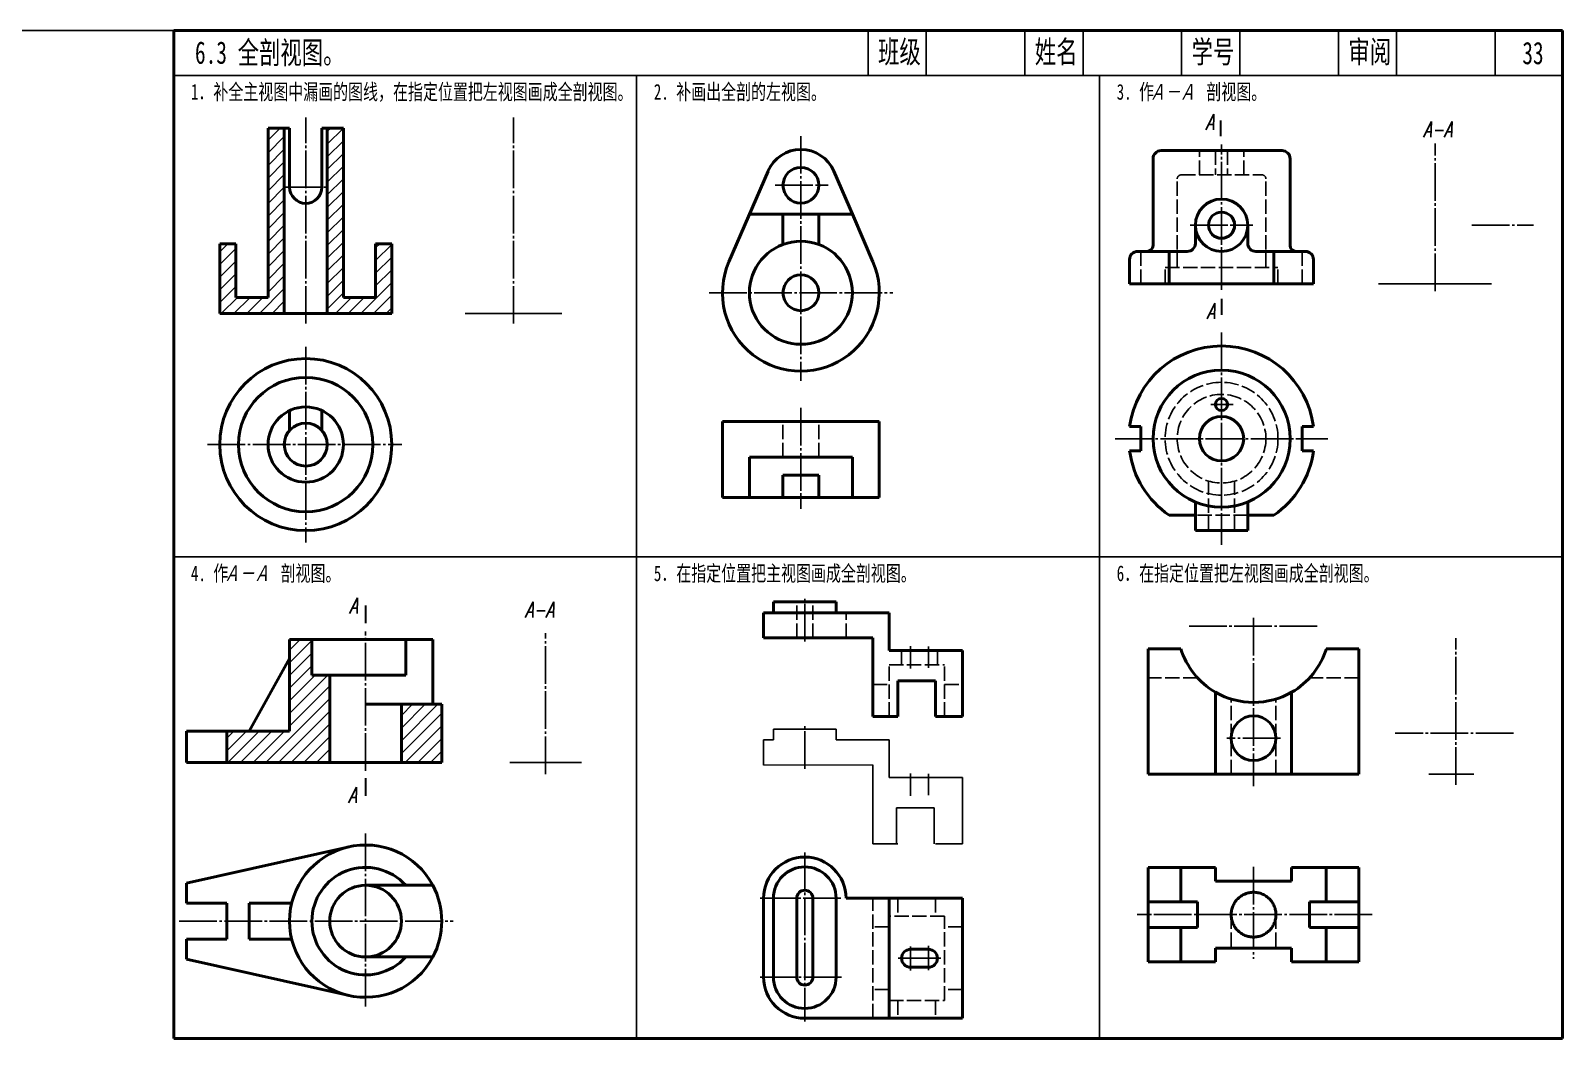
# Model space of a CAD drawing. Header units: millimetres. Extents: x -334 to 3025, y 133 to 867.
# Drawn here: x 331.4 to 673.4, y 641.9 to 866.9 of the extents above; entities that cross this region are included whole.
import ezdxf

# ---------------------------------------------------------------- set-up
doc = ezdxf.new("R2010")
doc.units = ezdxf.units.MM
doc.header["$LTSCALE"] = 0.8
doc.linetypes.add('myCENTER', pattern=[18, 15, -1, 1, -1])
doc.linetypes.add('myHIDDEN', pattern=[5, 4, -1])
for name, color, linetype, lineweight in [('中心线', 7, 'myCENTER', 25), ('剖面线', 7, 'Continuous', 25), ('尺寸', 7, 'Continuous', 25), ('文字', 7, 'Continuous', 25), ('标注', 7, 'Continuous', 25), ('标题文字', 7, 'Continuous', 25), ('粗实线', 7, 'Continuous', 50), ('细实线', 7, 'Continuous', 25), ('虚线', 7, 'myHIDDEN', 25)]:
    doc.layers.add(name, color=color, linetype=linetype, lineweight=lineweight)
doc.styles.add('字母标注-2.5号', font='txt.shx', dxfattribs={"width": 0.7, "oblique": 15, "height": 2.5})
doc.styles.add('标题字母', font='', dxfattribs={"width": 0.7, "oblique": 15, "height": 5})
doc.styles.add('标题汉字1-5号', font='SimSun.ttf', dxfattribs={"width": 0.7, "height": 5})
doc.styles.add('标题汉字2-3.5号', font='SimSun.ttf', dxfattribs={"width": 0.7, "height": 3.5})
doc.styles.get('标题字母').set_extended_font_data('FZFangSong-Z02')

msp = doc.modelspace()

# ---------------------------------------------------------------- hatches: boundary and pattern name
at = {"layer": '剖面线'}
h = msp.add_hatch(dxfattribs=at)
h.set_pattern_fill('_USER', color=256, scale=2, angle=45, style=0, pattern_type=0)
h.set_pattern_definition([(45, (141.6032, 393.1778), (-1.4142136, 1.4142136), [])])
h.paths.add_polyline_path([(373.63, 803.75), (388.03, 803.75), (388.03, 845.15), (384.43, 845.15), (384.43, 807.35), (377.23, 807.35), (377.23, 819.35), (373.63, 819.35)])
h.paths.add_polyline_path([(401.23, 845.15), (397.63, 845.15), (397.63, 803.75), (412.03, 803.75), (412.03, 819.35), (408.43, 819.35), (408.43, 807.35), (401.23, 807.35)])
h = msp.add_hatch(dxfattribs=at)
h.set_pattern_fill('_USER', color=256, scale=2, angle=45, style=0, pattern_type=0)
h.set_pattern_definition([(45, (0, 285.6778), (-1.4142136, 1.4142136), [])])
h.paths.add_polyline_path([(398.2, 723.01), (394.2, 723.01), (394.2, 731.01), (389.2, 731.01), (389.2, 710.51), (380.2, 710.51), (375.2, 710.51), (375.2, 703.51), (398.2, 703.51)])
h.paths.add_polyline_path([(414.2, 703.51), (423.2, 703.51), (423.2, 716.51), (414.2, 716.51)])

# ---------------------------------------------------------------- linework, layer by layer
for p, q in [((466.7, 641.92), (466.7, 856.92)), ((570.03, 641.92), (570.03, 856.92)), ((363.36, 749.42), (673.36, 749.42))]:
    msp.add_line(p, q)
at = {"layer": '中心线', "ltscale": 0.7}
for p, q in [((392.83, 801.5), (392.83, 847.49)), ((439.2, 801.5), (439.2, 847.49)), ((503.37, 843.39), (503.37, 788.74)), ((597.28, 809.05), (597.28, 841.46)), ((644.94, 808.77), (644.94, 841.73)), ((387.9, 831.95), (397.71, 831.95)), ((497.64, 832.39), (509.44, 832.39)), ((590.25, 823.47), (604.27, 823.47)), ((653.18, 823.47), (666.93, 823.47)), ((482.87, 808.39), (523.87, 808.39)), ((597.28, 799.52), (597.28, 752.09)), ((392.83, 796.33), (392.83, 752.61)), ((599.87, 783.46), (594.92, 783.46)), ((503.37, 782.67), (503.37, 760.13)), ((370.91, 774.5), (414.31, 774.5)), ((573.55, 775.81), (620.98, 775.81)), ((504.24, 730.52), (504.24, 740.12)), ((604.43, 735.8), (604.43, 698.21)), ((406.2, 701.66), (406.2, 732.74)), ((446.39, 700.94), (446.39, 732.38)), ((590.05, 733.93), (619.01, 733.93)), ((527.84, 724.53), (527.84, 729.49)), ((531.84, 724.63), (531.84, 729.38)), ((649.59, 698.53), (649.59, 731.3)), ((504.24, 702.09), (504.24, 711.69)), ((610.43, 708.93), (598.48, 708.93)), ((662.44, 710.06), (636.06, 710.06)), ((527.84, 696.1), (527.84, 701.06)), ((531.84, 696.2), (531.84, 700.95)), ((406.2, 687.65), (406.2, 648.62)), ((504.24, 683.44), (504.24, 645.65)), ((604.43, 680.21), (604.43, 659.65)), ((512.28, 673.2), (494.27, 673.2)), ((364.6, 668.09), (425.75, 668.09)), ((630.91, 669.54), (578.47, 669.54)), ((527.84, 662.44), (527.84, 657.04)), ((531.84, 657.16), (531.84, 662.56)), ((534.62, 659.8), (525.01, 659.8)), ((512.4, 655.6), (494.27, 655.6))]:
    msp.add_line(p, q, dxfattribs=at)
at = {"layer": '尺寸'}
msp.add_line((-23.54, 866.92), (406.26, 866.92), dxfattribs=at)
at = {"layer": '文字'}
for points in [[(406.2, 734.61, 0.5, 0.5, 0), (406.2, 738.61, 0, 0, 0), (409.2, 738.61, 0.8, 0, 0), (412.7, 738.61, 0, 0, 0)], [(406.2, 700.06, 0.5, 0.5, 0), (406.2, 696.06, 0, 0, 0), (409.2, 696.06, 0.8, 0, 0), (412.7, 696.06, 0, 0, 0)]]:
    msp.add_lwpolyline(points, format="xyseb", dxfattribs=at)
at = {"layer": '标注'}
for points in [[(597.1, 843.32, 0.45, 0.45, 0), (597.1, 846.92, 0, 0, 0), (599.8, 846.92, 0.72, 0, 0), (602.95, 846.92, 0, 0, 0)], [(597.28, 807.06, 0.45, 0.45, 0), (597.28, 803.46, 0, 0, 0), (599.98, 803.46, 0.72, 0, 0), (603.13, 803.46, 0, 0, 0)]]:
    msp.add_lwpolyline(points, format="xyseb", dxfattribs=at)
at = {"layer": '粗实线'}
for p, q in [((363.36, 866.92), (363.36, 641.92)), ((673.36, 866.92), (363.36, 866.92)), ((673.36, 641.92), (673.36, 866.92)), ((384.43, 807.35), (384.43, 845.15)), ((384.43, 845.15), (389.23, 845.15)), ((388.03, 803.75), (388.03, 845.15)), ((389.23, 831.95), (389.23, 845.15)), ((396.43, 831.95), (396.43, 845.15)), ((396.43, 845.15), (401.23, 845.15)), ((397.63, 803.75), (397.63, 845.15)), ((401.23, 807.35), (401.23, 845.15)), ((373.63, 819.35), (377.23, 819.35)), ((373.63, 803.75), (373.63, 819.35)), ((377.23, 807.35), (377.23, 819.35)), ((408.43, 807.35), (408.43, 819.35)), ((408.43, 819.35), (412.03, 819.35)), ((412.03, 803.75), (412.03, 819.35)), ((377.23, 807.35), (384.43, 807.35)), ((401.23, 807.35), (408.43, 807.35)), ((373.63, 803.75), (412.03, 803.75)), ((389.23, 782.09), (389.23, 777.68)), ((396.43, 782.09), (396.43, 777.68)), ((487.3, 779.67), (485.87, 779.67)), ((485.87, 779.67), (485.87, 762.67)), ((496.03, 779.67), (487.3, 779.67)), ((510.72, 779.67), (496.03, 779.67)), ((519.44, 779.67), (510.72, 779.67)), ((520.87, 779.67), (519.44, 779.67)), ((520.87, 779.67), (520.87, 762.67)), ((576.75, 778.51), (579.28, 778.51)), ((579.28, 778.51), (579.28, 773.11)), ((615.28, 773.11), (615.28, 778.51)), ((615.28, 778.51), (617.8, 778.51)), ((579.28, 773.11), (576.75, 773.11)), ((617.8, 773.11), (615.28, 773.11)), ((491.87, 771.67), (496.03, 771.67)), ((491.87, 771.67), (491.87, 762.67)), ((496.03, 771.67), (510.72, 771.67)), ((510.72, 771.67), (514.87, 771.67)), ((514.87, 771.67), (514.87, 762.67)), ((499.37, 762.67), (499.37, 767.67)), ((499.37, 767.67), (507.37, 767.67)), ((507.37, 767.67), (507.37, 762.67)), ((485.87, 762.67), (487.3, 762.67)), ((487.3, 762.67), (491.64, 762.67)), ((499.37, 762.67), (491.64, 762.67)), ((507.37, 762.67), (499.37, 762.67)), ((515.1, 762.67), (507.37, 762.67)), ((515.1, 762.67), (519.44, 762.67)), ((519.44, 762.67), (520.87, 762.67)), ((591.43, 761.67), (591.43, 761.59)), ((591.63, 761.59), (591.43, 761.59)), ((591.43, 761.59), (591.43, 758.71)), ((603.13, 761.59), (602.92, 761.59)), ((603.13, 761.59), (603.13, 761.67)), ((603.13, 758.71), (603.13, 761.59)), ((591.43, 758.71), (585.61, 758.71)), ((591.43, 758.71), (591.43, 755.29)), ((608.94, 758.71), (603.13, 758.71)), ((603.13, 758.71), (603.13, 755.29)), ((603.13, 755.29), (591.43, 755.29)), ((497.24, 739.35), (511.24, 739.35)), ((497.24, 736.95), (497.24, 739.35)), ((511.24, 736.95), (511.24, 739.35)), ((495.04, 731.35), (495.04, 736.95)), ((495.04, 736.95), (523.04, 736.95)), ((523.04, 728.55), (523.04, 736.95)), ((495.04, 731.35), (519.44, 731.35)), ((519.44, 713.75), (519.44, 731.35)), ((523.04, 728.55), (539.44, 728.55)), ((539.44, 713.75), (539.44, 728.55)), ((525.04, 721.75), (533.44, 721.75)), ((525.04, 713.75), (525.04, 721.75)), ((533.44, 713.75), (533.44, 721.75)), ((519.44, 713.75), (525.04, 713.75)), ((533.44, 713.75), (539.44, 713.75)), ((366.2, 676.59), (402.5, 684.68)), ((580.93, 680.04), (580.93, 672.44)), ((588.18, 680.04), (580.93, 680.04)), ((588.18, 672.44), (588.18, 680.04)), ((588.18, 680.04), (595.93, 680.04)), ((595.93, 677.04), (595.93, 680.04)), ((612.93, 680.04), (612.93, 677.04)), ((612.93, 680.04), (620.67, 680.04)), ((627.93, 680.04), (620.67, 680.04)), ((620.67, 680.04), (620.67, 672.44)), ((627.93, 672.44), (627.93, 680.04)), ((366.2, 672.09), (366.2, 676.59)), ((415.14, 676.09), (406.2, 676.09)), ((415.14, 676.09), (421.2, 676.09)), ((612.93, 677.04), (595.93, 677.04)), ((366.2, 672.09), (375.2, 672.09)), ((375.2, 672.09), (375.2, 664.09)), ((380.2, 664.09), (380.2, 672.09)), ((389.67, 672.09), (380.2, 672.09)), ((495.04, 673.2), (495.04, 655.6)), ((497.24, 673.2), (497.24, 655.6)), ((502.44, 673.2), (502.44, 655.6)), ((506.04, 673.2), (506.04, 655.6)), ((511.24, 673.2), (511.24, 655.6)), ((539.44, 673.2), (513.44, 673.2)), ((523.04, 646.4), (523.04, 673.2)), ((539.44, 646.4), (539.44, 673.2)), ((580.93, 672.44), (588.18, 672.44)), ((580.93, 666.64), (580.93, 672.44)), ((588.18, 672.44), (591.91, 672.44)), ((591.91, 672.44), (591.91, 666.64)), ((616.95, 672.44), (620.67, 672.44)), ((616.95, 666.64), (616.95, 672.44)), ((620.67, 672.44), (627.93, 672.44)), ((627.93, 672.44), (627.93, 666.64)), ((366.2, 659.59), (366.2, 664.09)), ((375.2, 664.09), (366.2, 664.09)), ((380.2, 664.09), (389.67, 664.09)), ((580.93, 666.64), (580.93, 659.04)), ((588.18, 666.64), (580.93, 666.64)), ((588.18, 659.04), (588.18, 666.64)), ((591.91, 666.64), (588.18, 666.64)), ((620.67, 666.64), (616.95, 666.64)), ((620.67, 666.64), (620.67, 659.04)), ((627.93, 666.64), (620.67, 666.64)), ((627.93, 659.04), (627.93, 666.64)), ((406.2, 660.09), (415.14, 660.09)), ((421.2, 660.09), (415.14, 660.09)), ((531.84, 661.8), (527.84, 661.8)), ((595.93, 662.04), (612.93, 662.04)), ((595.93, 659.04), (595.93, 662.04)), ((612.93, 662.04), (612.93, 659.04)), ((402.5, 651.49), (366.2, 659.59)), ((527.84, 657.8), (531.84, 657.8)), ((580.93, 659.04), (588.18, 659.04)), ((595.93, 659.04), (588.18, 659.04)), ((620.67, 659.04), (612.93, 659.04)), ((620.67, 659.04), (627.93, 659.04)), ((504.24, 646.4), (539.44, 646.4)), ((363.36, 641.92), (673.36, 641.92))]:
    msp.add_line(p, q, dxfattribs=at)
at = {"layer": '粗实线', "extrusion": (0, 1, 2.22045e-16)}
for p, q in [((581.98, 818.97), (581.98, 838.32)), ((583.78, 840.12), (610.78, 840.12)), ((612.58, 818.97), (612.58, 838.32)), ((591.43, 823.47), (591.43, 819.42)), ((603.13, 823.47), (603.13, 819.42)), ((578.55, 817.62), (580.63, 817.62)), ((589.63, 817.62), (580.63, 817.62)), ((585.61, 817.62), (585.61, 810.42)), ((613.93, 817.62), (604.93, 817.62)), ((608.94, 810.42), (608.94, 817.62)), ((613.93, 817.62), (616, 817.62)), ((576.75, 815.82), (576.75, 810.42)), ((617.8, 810.42), (617.8, 815.82)), ((585.61, 810.42), (576.75, 810.42)), ((585.61, 810.42), (608.94, 810.42)), ((617.8, 810.42), (608.94, 810.42)), ((389.2, 731.01), (389.2, 710.51)), ((394.2, 731.01), (389.2, 731.01)), ((394.2, 731.01), (415.14, 731.01)), ((394.2, 723.01), (394.2, 731.01)), ((415.14, 731.01), (415.14, 723.01)), ((415.14, 731.01), (421.2, 731.01)), ((421.2, 731.01), (421.2, 716.51)), ((389.2, 726.71), (380.2, 710.51)), ((398.2, 723.01), (394.2, 723.01)), ((406.2, 723.01), (398.2, 723.01)), ((398.2, 703.51), (398.2, 723.01)), ((415.14, 723.01), (406.2, 723.01)), ((406.2, 716.51), (414.2, 716.51)), ((414.2, 716.51), (414.2, 703.51)), ((423.2, 716.51), (414.2, 716.51)), ((423.2, 703.51), (423.2, 716.51)), ((366.2, 703.51), (366.2, 710.51)), ((366.2, 710.51), (375.2, 710.51)), ((375.2, 710.51), (375.2, 703.51)), ((380.2, 710.51), (375.2, 710.51)), ((380.2, 710.51), (389.2, 710.51)), ((375.2, 703.51), (366.2, 703.51)), ((375.2, 703.51), (398.2, 703.51)), ((414.2, 703.51), (398.2, 703.51)), ((414.2, 703.51), (423.2, 703.51))]:
    msp.add_line(p, q, dxfattribs=at)
at = {"layer": '粗实线', "extrusion": (0, 1, 0)}
for p, q in [((491.64, 825.39), (496.03, 835.55)), ((510.72, 835.55), (515.1, 825.39)), ((487.3, 815.32), (491.64, 825.39)), ((499.14, 825.92), (491.87, 825.92)), ((499.14, 825.92), (507.14, 825.92)), ((499.37, 819.17), (499.37, 825.92)), ((514.87, 825.92), (507.14, 825.92)), ((507.37, 825.92), (507.37, 819.17)), ((515.1, 825.39), (519.44, 815.32)), ((580.93, 728.93), (580.93, 700.93)), ((580.93, 728.93), (588.18, 728.93)), ((620.67, 728.93), (627.93, 728.93)), ((627.93, 728.93), (627.93, 700.93)), ((595.93, 700.93), (595.93, 719.2)), ((612.93, 719.2), (612.93, 700.93)), ((595.93, 700.93), (580.93, 700.93)), ((612.93, 700.93), (595.93, 700.93)), ((627.93, 700.93), (612.93, 700.93))]:
    msp.add_line(p, q, dxfattribs=at)
at = {"layer": '粗实线'}
for centre, radius in [((503.37, 832.39), 4), ((597.28, 823.47), 5.85), ((597.28, 823.47), 2.92), ((503.37, 808.39), 4), ((392.83, 774.5), 19.2), ((597.28, 775.81), 15.3), ((392.83, 774.5), 15), ((597.28, 783.46), 1.35), ((392.83, 774.5), 8.4), ((597.28, 775.81), 4.95), ((392.83, 774.5), 4.8), ((604.43, 708.93), 5)]:
    msp.add_circle(centre, radius, dxfattribs=at)
for centre, radius, start, end in [((503.37, 832.39), 8, 23.318, 156.682), ((583.78, 838.32), 1.8, 90, 180), ((610.78, 838.32), 1.8, 0, 90), ((392.83, 831.95), 3.6, 180, 0), ((503.37, 808.39), 11.5, 110.3544, 69.6456), ((503.37, 808.39), 11.5, 69.6456, 110.3544), ((578.55, 815.82), 1.8, 90, 180), ((580.63, 818.97), 1.35, 270, 0), ((589.63, 819.42), 1.8, 270, 0), ((604.93, 819.42), 1.8, 180, 270), ((613.93, 818.97), 1.35, 180, 270), ((616, 815.82), 1.8, 0, 90), ((503.37, 808.39), 17.5, 156.682, 23.318), ((597.28, 775.81), 20.7, 7.4947, 172.5053), ((597.28, 775.81), 20.7, 187.4947, 235.6988), ((597.28, 775.81), 20.7, 304.3012, 352.5053), ((604.43, 733.93), 17, 197.1046, 240), ((604.43, 733.93), 17, 300, 342.8954), ((604.43, 733.93), 17, 240, 300), ((406.2, 668.09), 17, 28.0725, 331.9275), ((504.24, 673.2), 9.2, 0, 180), ((406.2, 668.09), 12, 41.8103, 318.1897), ((504.24, 673.2), 7, 0, 180), ((406.2, 668.09), 8, 90, 270), ((406.2, 668.09), 8, 270, 90), ((406.2, 668.09), 17, 331.9275, 28.0725), ((504.24, 673.2), 1.8, 0, 180), ((527.84, 659.8), 2, 90, 270), ((531.84, 659.8), 2, 270, 90), ((504.24, 655.6), 9.2, 180, 270), ((504.24, 655.6), 7, 180, 0), ((504.24, 655.6), 1.8, 180, 0)]:
    msp.add_arc(centre, radius, start, end, dxfattribs=at)
msp.add_open_spline([(609.43, 669.54), (609.43, 669.22), (609.4, 668.89), (609.27, 668.25), (609.17, 667.92), (608.92, 667.31), (608.76, 667.01), (608.39, 666.47), (608.18, 666.22), (607.74, 665.78), (607.49, 665.57), (606.95, 665.2), (606.65, 665.05), (606.04, 664.79), (605.72, 664.69), (605.07, 664.57), (604.74, 664.54), (604.11, 664.54), (603.78, 664.57), (603.14, 664.69), (602.81, 664.79), (602.2, 665.05), (601.9, 665.2), (601.36, 665.57), (601.11, 665.78), (600.67, 666.22), (600.46, 666.47), (600.1, 667.01), (599.94, 667.31), (599.68, 667.92), (599.58, 668.25), (599.46, 668.89), (599.43, 669.22), (599.43, 669.85), (599.46, 670.18), (599.58, 670.82), (599.68, 671.15), (599.94, 671.76), (600.1, 672.06), (600.46, 672.6), (600.67, 672.85), (601.11, 673.29), (601.36, 673.5), (601.9, 673.87), (602.2, 674.02), (602.81, 674.28), (603.14, 674.38), (603.78, 674.5), (604.11, 674.54), (604.74, 674.54), (605.07, 674.5), (605.72, 674.38), (606.04, 674.28), (606.65, 674.02), (606.95, 673.87), (607.49, 673.5), (607.74, 673.29), (608.18, 672.85), (608.39, 672.6), (608.76, 672.06), (608.92, 671.76), (609.17, 671.15), (609.27, 670.82), (609.4, 670.18), (609.43, 669.85), (609.43, 669.54)], degree=3, knots=[0, 0, 0, 0, 0.947925, 0.947925, 1.89585, 1.89585, 2.843775, 2.843775, 3.791699, 3.791699, 4.739364, 4.739364, 5.687029, 5.687029, 6.634694, 6.634694, 7.582359, 7.582359, 8.530024, 8.530024, 9.477689, 9.477689, 10.425353, 10.425353, 11.373018, 11.373018, 12.320943, 12.320943, 13.268868, 13.268868, 14.216793, 14.216793, 15.164718, 15.164718, 16.112642, 16.112642, 17.060567, 17.060567, 18.008492, 18.008492, 18.956417, 18.956417, 19.904082, 19.904082, 20.851747, 20.851747, 21.799412, 21.799412, 22.747076, 22.747076, 23.694741, 23.694741, 24.642406, 24.642406, 25.590071, 25.590071, 26.537736, 26.537736, 27.485661, 27.485661, 28.433586, 28.433586, 29.38151, 29.38151, 30.329435, 30.329435, 30.329435, 30.329435], dxfattribs=at)
at = {"layer": '细实线'}
for p, q in [((518.36, 866.92), (518.36, 856.92)), ((531.36, 866.92), (531.36, 856.92)), ((553.36, 866.92), (553.36, 856.92)), ((566.36, 866.92), (566.36, 856.92)), ((588.36, 866.92), (588.36, 856.92)), ((601.36, 866.92), (601.36, 856.92)), ((623.36, 866.92), (623.36, 856.92)), ((636.36, 866.92), (636.36, 856.92)), ((658.36, 866.92), (658.36, 856.92)), ((673.36, 856.92), (363.36, 856.92)), ((428.4, 803.75), (450, 803.75)), ((495.04, 702.95), (495.04, 708.55)), ((495.04, 708.55), (497.24, 708.55)), ((511.24, 710.96), (497.24, 710.96)), ((497.24, 708.55), (497.24, 710.96)), ((511.24, 708.55), (511.24, 710.96)), ((511.24, 708.55), (523.04, 708.55)), ((523.04, 700.15), (523.04, 708.55)), ((519.44, 702.92), (495.04, 702.97)), ((519.44, 685.36), (519.44, 702.96)), ((523.04, 700.15), (539.44, 700.15)), ((539.44, 685.36), (539.44, 700.16)), ((524.72, 693.36), (533.12, 693.36)), ((524.72, 685.36), (524.72, 693.36)), ((533.12, 685.36), (533.12, 693.36)), ((519.44, 685.36), (525.04, 685.36)), ((533.44, 685.36), (539.44, 685.36))]:
    msp.add_line(p, q, dxfattribs=at)
at = {"layer": '细实线', "extrusion": (2.22045e-16, 1, -4.93038e-32)}
for p, q in [((657.54, 810.42), (632.34, 810.42)), ((454.39, 703.51), (438.39, 703.51))]:
    msp.add_line(p, q, dxfattribs=at)
at = {"layer": '细实线', "extrusion": (0, 1, 0)}
msp.add_line((653.58, 700.93), (643.58, 700.93), dxfattribs=at)
at = {"layer": '虚线', "extrusion": (0, 1, 2.22045e-16)}
for p, q in [((592.33, 834.72), (592.33, 840.12)), ((595.93, 840.12), (595.93, 834.72)), ((598.63, 840.12), (598.63, 834.72)), ((602.23, 834.72), (602.23, 840.12)), ((588.28, 834.72), (606.28, 834.72)), ((587.38, 814.02), (587.38, 833.82)), ((607.18, 814.02), (607.18, 833.82)), ((579.28, 817.62), (579.28, 810.42)), ((615.28, 810.42), (615.28, 817.62)), ((584.68, 814.02), (609.88, 814.02)), ((584.68, 810.42), (584.68, 814.02)), ((609.88, 810.42), (609.88, 814.02))]:
    msp.add_line(p, q, dxfattribs=at)
at = {"layer": '虚线'}
for p, q in [((499.37, 771.67), (499.37, 779.67)), ((507.37, 771.67), (507.37, 779.67)), ((594.35, 755.29), (594.35, 766.35)), ((600.2, 755.29), (600.2, 766.35)), ((603.13, 758.71), (591.43, 758.71)), ((502.44, 731.35), (502.44, 739.35)), ((506.04, 731.35), (506.04, 739.35)), ((513.44, 731.35), (513.44, 736.95)), ((525.84, 725.35), (525.84, 728.55)), ((533.84, 725.35), (533.84, 728.55)), ((523.04, 725.35), (535.44, 725.35)), ((523.04, 713.75), (523.04, 725.35)), ((535.44, 713.75), (535.44, 725.35)), ((519.44, 720.95), (523.04, 720.95)), ((535.44, 720.95), (539.44, 720.95)), ((519.44, 646.4), (519.44, 673.2)), ((525.04, 673.2), (525.04, 669.2)), ((533.44, 673.2), (533.44, 669.2)), ((535.44, 669.2), (523.04, 669.2)), ((535.44, 650.4), (535.44, 669.2)), ((599.43, 669.54), (599.43, 662.04)), ((609.43, 669.54), (609.43, 662.04)), ((523.04, 666.8), (519.44, 666.8)), ((539.44, 666.8), (535.44, 666.8)), ((523.04, 652.8), (519.44, 652.8)), ((523.04, 650.4), (535.44, 650.4)), ((525.04, 650.4), (525.04, 646.4)), ((533.44, 650.4), (533.44, 646.4)), ((539.44, 652.8), (535.44, 652.8))]:
    msp.add_line(p, q, dxfattribs=at)
at = {"layer": '虚线', "extrusion": (0, 1, 0)}
for p, q in [((591.91, 722.43), (580.93, 722.43)), ((627.93, 722.43), (616.95, 722.43)), ((599.43, 700.93), (599.43, 717.68)), ((609.43, 700.93), (609.43, 717.68))]:
    msp.add_line(p, q, dxfattribs=at)
at = {"layer": '虚线'}
for radius in [12.6, 9.9]:
    msp.add_circle((597.28, 775.81), radius, dxfattribs=at)
for centre, start, end in [((588.28, 833.82), 90, 180), ((606.28, 833.82), 0, 90)]:
    msp.add_arc(centre, 0.9, start, end, dxfattribs=at)

# ---------------------------------------------------------------- texts
at = {"layer": '标注', "style": '字母标注-2.5号', "oblique": 15, "width": 0.7}
for s, p in [('A', (593.69, 844.8)), ('A-A', (642.23, 843.14)), ('A', (593.93, 802.55)), ('A', (402.5, 736.78)), ('A-A', (441.71, 735.88)), ('A', (402.27, 694.54))]:
    msp.add_text(s, height=3.5, dxfattribs=at).set_placement(p)
at = {"layer": '标题文字', "width": 0.7}
for s, height, style, p in [('6.3 全剖视图。', 5, '标题汉字1-5号', (368.1, 859.52)), ('班级', 5, '标题汉字1-5号', (520.59, 859.69)), ('姓名', 5, '标题汉字1-5号', (555.59, 859.69)), ('学号', 5, '标题汉字1-5号', (590.59, 859.69)), ('审阅', 5, '标题汉字1-5号', (625.59, 859.69)), ('33', 5, '标题汉字1-5号', (664.42, 859.42)), ('1．补全主视图中漏画的图线，在指定位置把左视图画成全剖视图。', 3.5, '标题汉字2-3.5号', (367.2, 851.51)), ('2. 补画出全剖的左视图。', 3.5, '标题汉字2-3.5号', (470.54, 851.51)), ('3. 作       剖视图。', 3.5, '标题汉字2-3.5号', (573.87, 851.51)), ('4. 作       剖视图。', 3.5, '标题汉字2-3.5号', (367.2, 744.01)), ('5．在指定位置把主视图画成全剖视图。', 3.5, '标题汉字2-3.5号', (470.54, 744.01)), ('6．在指定位置把左视图画成全剖视图。 ', 3.5, '标题汉字2-3.5号', (573.87, 744.01))]:
    msp.add_text(s, height=height, dxfattribs=dict(at, style=style)).set_placement(p)
at = {"layer": '标题文字', "style": '标题字母', "oblique": 15, "width": 0.7}
for p in [(581.28, 851.51), (374.62, 744.01)]:
    msp.add_text('Ａ－Ａ', height=3.5, dxfattribs=at).set_placement(p)

doc.saveas('drawing.dxf')
